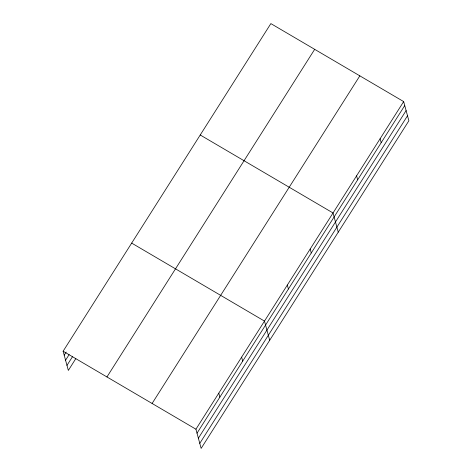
<?xml version="1.0" encoding="UTF-8"?>
<svg xmlns="http://www.w3.org/2000/svg" width="472" height="472" viewBox="0 0 472 472"><rect width="100%" height="100%" fill="white"/><g stroke="black" fill="none" stroke-linecap="round" stroke-linejoin="round"><path stroke-width="0.71" d="M63.124 351.221L270.857 23.6L403.66 101.586L408.876 120.779L201.143 448.4L195.933 429.207L63.124 351.221L68.34 370.414L75.821 358.614M64.204 355.198L66.174 352.088M65.567 360.219L69.113 354.625M66.971 365.393L72.487 356.696M106.949 376.957L314.682 49.336M152.102 403.471L359.835 75.85M195.933 429.207L403.66 101.586M197.013 433.178L404.74 105.557M198.376 438.205L406.109 110.584M199.78 443.379L407.513 115.758M200.228 134.992L333.031 212.972L338.247 232.171M131.676 243.104L264.479 321.09L269.695 340.282M380.119 138.715L381.199 142.691M356.578 175.844L357.658 179.82M310.181 249.015L311.26 252.986M287.33 285.053L288.41 289.029M241.629 357.127L242.714 361.104M218.784 393.164L219.863 397.141"/></g></svg>
